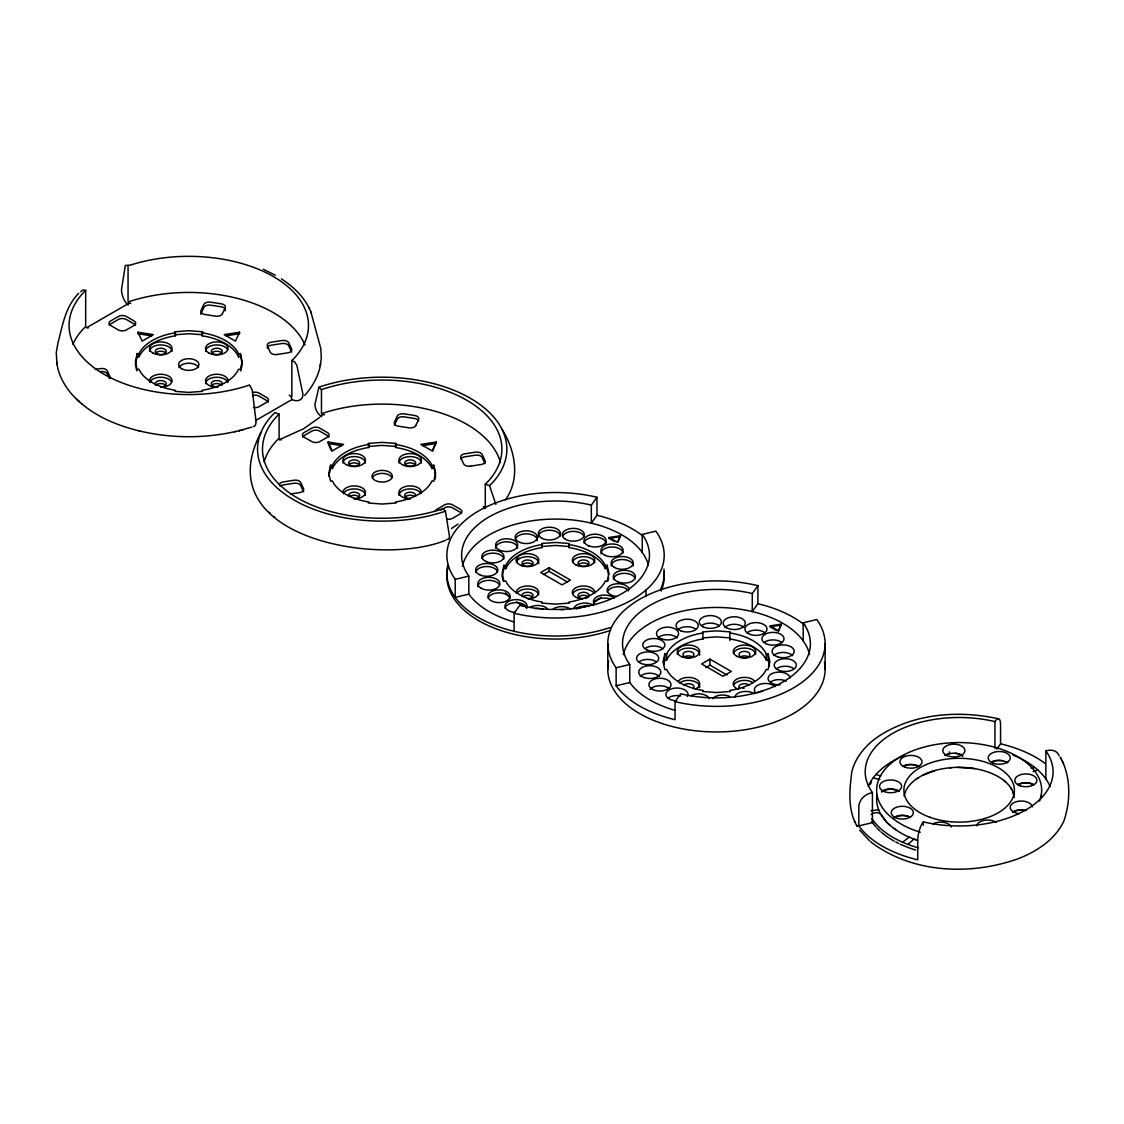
<?xml version="1.0" encoding="UTF-8"?>
<svg xmlns="http://www.w3.org/2000/svg" width="1124" height="1124" viewBox="0 0 1124 1124"><rect width="100%" height="100%" fill="white"/><g stroke="black" fill="none" stroke-linecap="round" stroke-linejoin="round"><path stroke-width="1.5" d="M876.65 797.998L876.804 796.537M320.551 364.05C319.174 374.447 312.683 386.839 304.702 395.409M137.184 353.568L135.372 361.549L137.184 369.529L138.969 369.248A51.564 29.772 0 0 0 175.428 390.309L174.951 391.335L188.776 392.388L202.601 391.335L202.123 390.309A51.564 29.772 0 0 0 238.583 369.248L240.367 369.529L242.18 361.549L240.367 353.568L238.583 353.835A51.564 29.772 0 0 0 202.123 332.788L202.601 331.763L188.776 330.709L174.951 331.763L175.428 335.795A51.564 29.772 0 0 0 138.969 356.856L137.184 356.575L137.184 353.568L138.969 353.835A51.564 29.772 0 0 1 175.428 332.788L174.951 331.763M137.184 356.575L135.372 364.555L136.819 370.934M240.733 370.934L242.18 364.555L240.367 353.568M330.597 465.238L328.784 473.218L330.597 481.198L332.381 480.917A51.564 29.772 0 0 0 368.841 501.978L368.363 503.004L382.188 504.044L396.013 503.004L395.536 501.978A51.564 29.772 0 0 0 431.995 480.917L433.78 481.198L435.592 473.218L433.78 465.238L431.995 465.505A51.564 29.772 0 0 0 395.536 444.458L396.013 443.432L382.188 442.378L368.363 443.432L368.841 447.464A51.564 29.772 0 0 0 332.381 468.511L330.597 468.244L330.597 465.238L332.381 465.505A51.564 29.772 0 0 1 368.841 444.458L368.363 443.432M328.784 476.225L330.597 468.244M434.876 479.414L435.592 476.225L433.78 465.238M503.945 565.316L502.133 573.296L503.945 581.277L505.73 580.996A51.564 29.772 0 0 0 542.189 602.057L541.712 603.082L555.537 604.136L569.362 603.082L568.885 602.057A51.564 29.772 0 0 0 605.344 580.996L607.129 581.277L608.941 573.296L607.129 565.316L605.344 565.597A51.564 29.772 0 0 0 568.885 544.536L569.362 543.51L555.537 542.456L541.712 543.51L542.189 547.543A51.564 29.772 0 0 0 505.73 568.603L503.945 568.322L503.945 565.316L505.73 565.597A51.564 29.772 0 0 1 542.189 544.536L541.712 543.51M503.945 568.322L502.133 576.303L503.215 581.094M607.859 581.094L608.576 577.905M664.874 653.718L663.048 661.699L664.874 669.679L666.658 669.398A51.564 29.772 0 0 0 703.118 690.445L702.641 691.485L716.466 692.524L730.291 691.485L729.813 690.445A51.564 29.772 0 0 0 766.273 669.398L768.057 669.679L769.87 661.699L768.057 653.718L766.273 653.985A51.564 29.772 0 0 0 729.813 632.938L730.291 631.913L716.466 630.859L702.641 631.913L703.118 638.952A51.564 29.772 0 0 0 666.658 659.999L664.874 659.732L664.874 653.718L666.658 653.985A51.564 29.772 0 0 1 703.118 632.938M663.778 664.523L664.874 659.732M320.228 365.988L321.281 358.401L320.832 348.595L310.898 311.994M495.867 504.465L489.53 485.666L492.396 482.786A124.652 71.964 0 0 0 469.382 397.727A124.652 71.964 0 0 0 321.605 386.263L318.949 387.176L314.917 404.275A7.362 3.049 71.2 0 0 318.654 413.955L321.464 416.695A3.681 2.543 47.4 0 1 324.583 414.826M80.745 291.72L82.965 289.88L85.677 290.399L85.677 326.494L82.937 329.248A119.706 69.112 0 0 0 72.821 344.38M260.824 432.768C206.015 537.595 378.928 567.69 445.596 540.279M609.067 537.497L620.462 535.712L617.441 542.302L609.067 537.497L609.067 538.396L614.645 541.599M618.045 541.88L620.462 535.712M781.377 624.115L778.37 630.69L769.996 625.899L781.377 624.115L778.37 631.604M240.367 356.575L238.583 356.856A51.564 29.772 0 0 0 202.123 335.795L202.601 331.763M239.567 332.226L235.436 341.12L224.154 334.615L239.567 332.226L239.567 333.73L225.868 335.851M394.426 425.195L397.25 419.112A5.522 3.189 0 0 1 404.022 416.849L414.967 418.549A5.522 3.189 0 0 1 418.676 420.924M433.78 468.244L431.995 468.511A51.564 29.772 0 0 0 395.536 447.464L396.013 443.432M436.238 442.013L432.108 450.907L420.826 444.401L436.238 442.013L432.796 450.935M607.129 565.316L607.129 568.322L605.344 568.603A51.564 29.772 0 0 0 568.885 547.543L569.362 546.517L555.537 545.463L541.712 546.517M505.463 499.843C520.735 478.459 515.171 449.923 501.866 429.045M514.118 613.254L519.738 605.386A93.924 54.233 0 0 0 622.064 593.528A93.924 54.233 0 0 0 642.254 534.42L655.854 531.146A108.663 62.733 0 0 1 632.503 599.542A108.663 62.733 0 0 1 514.118 613.254L514.118 631.295M596.956 497.258L596.956 515.298L591.336 523.166L591.336 505.112L596.956 497.258A108.663 62.733 0 0 0 478.571 510.97A108.663 62.733 0 0 0 455.22 579.352L455.22 597.392L468.82 594.132A93.924 54.233 0 0 0 514.132 621.965M675.046 701.643L680.666 693.789A93.924 54.233 0 0 0 782.992 681.931A93.924 54.233 0 0 0 803.182 622.808L816.783 619.549A108.663 62.733 0 0 1 793.418 687.93A108.663 62.733 0 0 1 675.046 701.643L675.046 719.697A108.663 62.733 0 0 1 616.135 685.795L616.135 667.754A108.663 62.733 0 0 1 639.5 599.359A108.663 62.733 0 0 1 757.885 585.646L757.885 603.7L752.265 611.554L752.265 593.514L757.885 585.646M1059.047 755.75A13.263 10.004 -35.8 0 0 1047.217 750.565L1045.854 750.888A93.924 54.233 0 0 1 1025.664 810.011A93.924 54.233 0 0 1 923.338 821.855L922.776 822.642A13.263 4.131 -76.6 0 0 917.718 840.555L917.718 859.804A108.663 62.733 0 0 1 858.82 825.901L858.82 806.653A13.263 10.004 -35.8 0 1 871.072 792.884L872.421 792.561A93.924 54.233 0 0 1 892.611 733.438A93.924 54.233 0 0 1 994.937 721.594L995.499 720.807A13.263 4.131 -76.6 0 1 1000.557 724.559L1000.557 743.807L996.819 749.048M868.332 786.182A93.559 54.022 0 0 1 873.137 777.934L873.629 777.288A93.559 54.022 0 0 1 875.919 774.52L876.299 774.099A93.559 54.022 0 0 1 904.061 755.539M78.666 293.364C65.361 306.487 62.523 325.707 57.984 342.904L56.27 352.669L56.987 364.036M85.677 290.399L82.937 293.167A119.706 69.112 0 0 0 105.038 374.84A119.706 69.112 0 0 0 246.957 385.855L249.5 384.984L252.24 389.902L256.047 421.472A11.043 4.58 71.2 0 1 253.237 426.53M291.861 396.603L291.861 360.523L294.6 357.755A119.706 69.112 0 0 0 272.514 276.068A119.706 69.112 0 0 0 130.595 265.053L125.298 265.475L121.504 289.599A11.043 4.58 71.2 0 0 127.11 304.112L128.052 305.026A3.681 2.122 60 0 1 130.651 303.522M445.427 511.139L442.772 512.052A124.652 71.964 0 0 1 294.994 500.587A124.652 71.964 0 0 1 271.994 415.529L274.846 412.649L279.103 414.096L276.363 416.863A119.706 69.112 0 0 0 298.45 498.536A119.706 69.112 0 0 0 440.369 509.551L442.912 508.68L445.427 511.139L449.459 536.148A7.362 3.049 71.2 0 1 446.692 539.239M485.287 508.273L485.287 484.219L488.027 481.451A119.706 69.112 0 0 0 465.926 399.765A119.706 69.112 0 0 0 324.007 388.763L321.464 389.635L318.949 387.176M907.925 844.405L913.967 839.066L917.648 840.373M319.68 417.383L303.649 428.75L279.679 439.568M902.586 842.227L909.26 837.141M451.483 528.547L458.002 524.107M916.158 779.157L918.238 777.766M86.45 327.815L128.81 303.339M255.555 420.587L291.861 399.61L293.448 400.158A11.043 7.77 45.6 0 0 302.651 396.589L302.974 394.369L296.806 365.202L294.586 361.844L291.861 360.523M440.791 510.057L444.795 507.753A5.522 3.189 0 0 1 452.508 507.795L460.32 512.305A5.522 3.189 0 0 1 461.205 512.966M549.032 567.732L540.686 572.538L562.042 584.873L570.388 580.068L549.032 567.732L549.032 571.343L567.536 582.021M543.468 574.547L549.032 571.343M709.947 659.142L701.615 663.947L722.971 676.283L731.303 671.464L709.947 659.142L709.947 665.155L727.031 675.018M705.788 667.558L709.947 665.155M922.298 775.448L934.859 770.544M1031.087 768.114L1034.768 767.397A93.559 54.022 0 0 1 1037.775 769.926L1038.211 770.333A93.559 54.022 0 0 1 1050.083 786.533M1033.125 771.654L1037.775 769.926M251.692 427.176L238.976 430.703L239.89 430.478C206.957 438.711 172 438.767 138.997 430.843L139.587 430.984M235.478 431.56L234.649 431.771M242.152 429.93L243.107 429.691M455.22 579.352L468.82 576.078A93.924 54.233 0 0 1 489.01 516.97A93.924 54.233 0 0 1 591.336 505.112M616.135 667.754L629.749 664.481A93.924 54.233 0 0 1 649.939 605.372A93.924 54.233 0 0 1 752.265 593.514M616.135 685.795L629.749 682.535A93.924 54.233 0 0 0 675.06 710.368M858.82 825.901L872.421 822.642L872.421 792.561M871.086 814.563C882.382 807.763 882.382 820.604 889.843 825.002M100.401 371.623L100.528 371.608A5.522 3.189 0 0 1 107.258 373.786L109.435 378.479M609.067 538.396L620.462 536.612M781.377 625.014L769.996 626.799L776.965 630.803M95.259 369.417L100.528 368.588A5.522 3.189 0 0 1 107.258 370.779L110.18 377.088A5.522 3.189 0 0 1 110.335 377.917M422.54 445.638L436.238 443.516M290.498 493.998L299.658 492.593A5.522 3.189 0 0 0 303.592 488.757L300.712 482.519A5.522 3.189 0 0 0 293.94 480.257L283.262 481.915A5.522 3.189 0 0 0 279.173 484.837M729.813 638.952A51.564 29.772 0 0 1 766.273 659.999L768.057 659.732L768.057 653.718M870.988 810.769L878.687 809.758M949.724 767.762L951.663 767.608M174.951 334.769L188.776 333.716L202.601 334.769M368.363 446.439L382.188 445.385L396.013 446.439M957.367 767.327L974.775 768.605M730.291 637.926L716.466 636.872L702.641 637.926L703.118 638.952M137.985 332.226L153.398 334.615L142.116 341.12L137.985 332.226L137.985 333.73L151.684 335.851M328.138 442.013L343.551 444.401L332.268 450.907L328.138 442.013L328.138 443.516L341.837 445.638M998.028 718.714C957.128 709.694 910.96 713.726 875.905 738.159C864.721 746.519 855.252 757.927 851.837 771.696C849.463 789.807 847.496 810.039 857.233 826.393L856.544 825.072M139.882 431.054C117.486 425.659 95.245 416.568 78.202 400.664L79.692 401.985C67.833 391.869 58.603 377.79 56.692 362.097M873.137 777.934L879.909 779.606M875.919 774.52L880.837 775.981M485.287 484.219L489.53 485.666M263.339 269.296L275.352 275.268M281.422 278.907C294.151 287.14 305.644 298.352 311.222 312.725M893.102 827.714L895.758 829.695M81.546 403.699L82.277 404.317M870.679 841.806C912.042 873.474 970.616 875.765 1018.456 858.624C1036.946 851.388 1055.253 839.516 1063.894 820.97C1070.849 800.695 1070.933 776.206 1060.297 757.211L1061.548 759.571M1003.802 780.421L1005.84 782.149M269.282 512.263L270.28 513.162M273.834 516.352L274.804 517.223M76.291 398.936L77.795 400.284M869.709 840.935L859.734 830.2M1010.701 787.741L1011.726 789.47M1062.335 761.074L1063.613 763.477M854.465 821.166L855.181 822.501M485.02 463.622L482.154 457.454A5.522 3.189 0 0 0 475.396 455.192L464.718 456.85A5.522 3.189 0 0 0 460.84 459.028M328.826 444.992L331.58 450.935M308.903 307.498L309.226 308.229M303.592 491.764L300.67 485.456A5.522 3.189 0 0 0 293.94 483.264L283.262 484.922A5.522 3.189 0 0 0 280.059 486.271M291.664 352.107L288.742 345.785A5.522 3.189 0 0 0 281.983 343.537L271.432 345.166A5.522 3.189 0 0 0 267.217 348.187M1013.188 792.659L1014.298 797.562M768.057 659.732L769.504 666.111M607.129 568.322L608.576 574.701M1041.316 795.202L1041.583 797.281M949.373 751.928L949.611 753.572A11.043 6.379 0 0 0 944.919 755.454M1045.854 750.888L1045.854 779.297M994.937 721.594L994.937 748.331M923.338 821.855L923.338 825.199M825.128 643.546L825.128 669.103M803.182 622.808L803.182 640.863M766.273 653.985L766.273 659.999M729.813 632.938L729.813 640.455M666.658 653.985L666.658 659.999M645.991 590.016L645.991 596.577M642.254 534.42L642.254 552.46M629.749 664.481L629.749 682.535M607.803 643.757L607.803 669.314M605.344 565.597L605.344 568.603M568.885 544.536L568.885 547.543M542.189 544.536L542.189 547.543M505.73 565.597L505.73 568.603M468.82 576.078L468.82 594.132M431.995 465.505L431.995 468.511M395.536 444.458L395.536 447.464M368.841 444.458L368.841 447.464M332.381 465.505L332.381 468.511M321.464 389.635L321.464 413.688L324.007 412.817A119.706 69.112 0 0 1 500.461 462.554M279.103 414.096L279.103 438.149L276.363 440.917A119.706 69.112 0 0 0 264.126 461.823M238.583 353.835L238.583 356.856M202.123 332.788L202.123 335.795M175.428 332.788L175.428 335.795M138.969 353.835L138.969 356.856M128.052 265.938L128.052 302.019L130.595 301.148A119.706 69.112 0 0 1 305.04 345.096M918.392 847.819A93.559 54.022 0 0 1 871.831 818.609M1013.047 755.061A93.559 54.022 0 0 1 1034.038 766.835M915.667 850.039A93.559 54.022 0 0 1 900.338 844.222M898.764 843.464A93.559 54.022 0 0 1 895.702 841.904M894.212 841.103A93.559 54.022 0 0 1 881.174 832.069M880.064 831.072A93.559 54.022 0 0 1 876.959 828.037M876.003 826.983A93.559 54.022 0 0 1 871.831 821.616M991.761 761.805A11.043 6.379 0 0 1 1002.65 760.709M904.146 796.115A55.245 31.893 0 0 1 959.109 767.327A55.245 31.893 0 0 1 1014.129 796.087M915.596 839.698A82.502 47.63 0 0 1 877.029 794.584M1013.019 812.006A11.043 6.379 0 0 1 1026.17 810.348M894.142 817.78A11.043 6.379 0 0 1 909.709 817.022M955.316 753.291A11.043 6.379 0 0 1 962.439 755.932M1017.937 784.51A11.043 6.379 0 0 1 1033.574 784.538M881.511 791.928A11.043 6.379 0 0 1 899.031 791.521M905.101 765.458A11.043 6.379 0 0 1 918.434 766.484M920.275 832.224A82.502 47.63 0 0 1 883.253 771.514A82.502 47.63 0 0 1 984.779 744.931A82.502 47.63 0 0 1 1039.503 801.005M992.225 761.96A11.043 6.379 0 0 1 1007.778 762.845M1019.229 813.664A11.043 6.379 0 0 1 1010.265 806.765A11.043 6.379 0 0 1 1021.379 801.019A11.043 6.379 0 0 1 1032.282 806.906M976.601 825.803A11.043 6.379 0 0 1 984.385 820.323A11.043 6.379 0 0 1 996.131 822.375M932.878 823.948A11.043 6.379 0 0 1 951.326 826.927M1012.865 812.259A11.043 6.379 0 0 1 1026.029 810.657M893.917 817.541A11.043 6.379 0 0 1 909.499 816.853M1018.119 784.777A11.043 6.379 0 0 1 1033.757 784.875M945.467 755.426A11.043 6.379 0 0 1 962.973 755.974M903.218 766.259A11.043 6.379 0 0 1 918.842 766.357M881.609 791.633A11.043 6.379 0 0 1 899.13 791.296M1000.557 743.807A108.663 62.733 0 0 1 1045.236 763.533M870.145 784.454A93.924 54.233 0 0 1 871.55 782.234M623.314 654.702A93.924 54.233 0 0 1 716.311 607.466A93.924 54.233 0 0 1 809.561 654.533M824.454 662.275A108.663 62.733 0 0 1 715.454 731.949A108.663 62.733 0 0 1 608.702 661.123M757.885 603.7A108.663 62.733 0 0 1 804.686 625.07M649.953 689.448A11.043 6.379 0 0 1 669.019 688.492M738.201 689.251A11.24 6.491 0 0 1 737.077 678.98A11.24 6.491 0 0 1 754.555 681.018M678.081 681.397A11.24 6.491 0 0 1 695.306 678.727A11.24 6.491 0 0 1 695.306 689.026M684.08 657.119A5.522 3.189 0 0 1 692.848 657.119M739.775 657.371A5.522 3.189 0 0 1 748.5 656.88M640.216 676.409A11.043 6.379 0 0 1 659.352 676.409M638.601 662.148A11.043 6.379 0 0 1 656.121 661.713M742.739 688.366A5.522 3.189 0 0 1 744.158 688.211M645.345 648.323A11.043 6.379 0 0 1 662.865 648.773M683.828 685.148A5.522 3.189 0 0 1 691.471 684.207A5.522 3.189 0 0 1 693.101 688.619M675.988 700.758A11.043 6.379 0 0 1 666.068 693.297A11.043 6.379 0 0 1 679.823 688.239A11.043 6.379 0 0 1 687.34 696.585M739.831 688.619A5.522 3.189 0 0 1 741.447 684.207A5.522 3.189 0 0 1 749.09 685.134M712.602 698.707A11.043 6.379 0 0 1 729.715 696.515M755.82 693.03A11.043 6.379 0 0 1 759.866 684.305A11.043 6.379 0 0 1 774.956 686.652M734.759 697.245A11.043 6.379 0 0 1 742.444 691.71A11.043 6.379 0 0 1 754.232 693.705M757.576 692.848A11.043 6.379 0 0 1 762.536 691.19M776.22 668.949A11.043 6.379 0 0 1 793.741 668.513M780.07 684.825A11.043 6.379 0 0 1 768.099 679.037A11.043 6.379 0 0 1 778.145 672.124A11.043 6.379 0 0 1 790.116 677.927M770.643 681.889A11.043 6.379 0 0 1 786.21 681.102M764.489 642.183A11.043 6.379 0 0 1 782.009 642.619M773.565 655.629A11.043 6.379 0 0 1 792.715 655.629M690.895 695.714A11.043 6.379 0 0 1 709.385 698.58M746.912 632.84A11.043 6.379 0 0 1 764.432 632.405M667.909 698.257A11.043 6.379 0 0 1 680.737 695.925M701.854 625.394A11.043 6.379 0 0 1 719.36 625.843M678.109 629.454A11.043 6.379 0 0 1 695.615 629.004M657.962 637.884A11.043 6.379 0 0 1 677.098 637.884M724.643 627.487A11.043 6.379 0 0 1 743.779 627.487M733.832 684.783A11.24 6.491 0 0 1 752.925 682.619M679.556 682.928A11.24 6.491 0 0 1 692.763 680.891A11.24 6.491 0 0 1 699.606 687.733M677.28 653.929A11.24 6.491 0 0 1 689.532 648.098A11.24 6.491 0 0 1 699.648 655.166M733.438 653.283A11.24 6.491 0 0 1 745.198 648.084A11.24 6.491 0 0 1 755.665 654.126M588.47 596.914A5.522 3.189 0 0 1 587.655 597.603M586.559 598.151A5.522 3.189 0 0 1 585.253 598.502M582.401 598.6A5.522 3.189 0 0 1 578.129 594.821A5.522 3.189 0 0 1 584.677 592.348A5.522 3.189 0 0 1 588.948 596.127M582.766 598.937A11.24 6.491 0 0 1 572.327 592.025A11.24 6.491 0 0 1 584.297 585.997A11.24 6.491 0 0 1 594.751 592.91M572.903 593.374A11.24 6.491 0 0 1 582.836 589.004A11.24 6.491 0 0 1 593.627 592.629M516.394 593.317A11.24 6.491 0 0 1 526.074 586.04A11.24 6.491 0 0 1 538.677 591.617A11.24 6.491 0 0 1 529.011 598.895M517.152 592.994A11.24 6.491 0 0 1 529.011 589.046A11.24 6.491 0 0 1 538.677 594.624M572.523 561.874A11.24 6.491 0 0 1 584.269 556.675A11.24 6.491 0 0 1 594.751 562.717M522.14 596.142A5.522 3.189 0 0 1 526.861 592.306A5.522 3.189 0 0 1 533.057 595.369A5.522 3.189 0 0 1 527.24 598.656M538.382 537.146A11.043 6.379 0 0 1 548.428 530.233A11.043 6.379 0 0 1 560.398 536.036M515.228 539.646A11.043 6.379 0 0 1 527.198 533.844A11.043 6.379 0 0 1 537.244 540.756M573.83 608.843A11.043 6.379 0 0 1 581.515 603.321A11.043 6.379 0 0 1 593.303 605.302M509.917 597.336A11.043 6.379 0 0 1 491.933 601.115A11.043 6.379 0 0 1 495.262 590.226A11.043 6.379 0 0 1 509.917 597.336A55.245 31.893 0 0 1 505.463 592.798M553.219 608.913A11.043 6.379 0 0 1 570.739 609.348M515.073 612.355A11.043 6.379 0 0 1 505.154 604.895A11.043 6.379 0 0 1 518.895 599.837A11.043 6.379 0 0 1 526.411 608.182M529.98 607.325A11.043 6.379 0 0 1 547.36 608.646M495.558 548.161A11.043 6.379 0 0 1 506.615 541.782A11.043 6.379 0 0 1 517.658 548.161M562.618 536.12A11.043 6.379 0 0 1 573.282 531.385A11.043 6.379 0 0 1 583.96 536.12M584.03 543.047A11.043 6.379 0 0 1 596.001 537.244A11.043 6.379 0 0 1 606.047 544.157M601.031 553.921A11.043 6.379 0 0 1 611.077 547.009A11.043 6.379 0 0 1 623.047 552.811M505.027 608.449A11.043 6.379 0 0 1 515.551 602.633A11.043 6.379 0 0 1 526.917 607.901M534.926 608.674A11.043 6.379 0 0 1 543.313 609.306M616.261 596.366A11.043 6.379 0 0 1 607.171 589.524A11.043 6.379 0 0 1 618.186 583.693A11.043 6.379 0 0 1 629.187 589.524M594.891 604.628A11.043 6.379 0 0 1 598.937 595.917A11.043 6.379 0 0 1 614.041 598.249M599.036 598.305A51.564 29.772 0 0 1 593.542 602.436M587.697 605.597A51.564 29.772 0 0 1 584.578 606.918M526.496 606.918A51.564 29.772 0 0 1 519.077 603.377M488.153 598.123A11.043 6.379 0 0 1 499.52 592.868A11.043 6.379 0 0 1 510.043 598.685M516.352 562.534A11.24 6.491 0 0 1 528.603 556.689A11.24 6.491 0 0 1 538.719 563.756M578.256 565.217A5.522 3.189 0 0 1 583.005 562.984A5.522 3.189 0 0 1 588.414 564.655M462.4 566.299A93.924 54.233 0 0 1 554.357 519.077A93.924 54.233 0 0 1 648.351 564.965M522.056 565.737A5.522 3.189 0 0 1 526.819 562.984A5.522 3.189 0 0 1 532.65 564.936M663.947 572.102A108.663 62.733 0 0 1 661.123 591.112M610.023 630.578A108.663 62.733 0 0 1 495.319 628.527A108.663 62.733 0 0 1 447.788 568.21M663.947 569.095A108.663 62.733 0 0 1 660.547 589.44M610.023 627.571A108.663 62.733 0 0 1 495.319 625.52A108.663 62.733 0 0 1 447.788 565.203M596.956 515.298A108.663 62.733 0 0 1 641.635 535.024M613.339 579.141A11.043 6.379 0 0 1 623.862 573.324A11.043 6.379 0 0 1 635.229 578.593M611.161 565.906A11.043 6.379 0 0 1 622.218 559.527A11.043 6.379 0 0 1 633.262 565.906M607.297 591.983A11.043 6.379 0 0 1 617.216 586.728A11.043 6.379 0 0 1 628.569 590.901M593.416 604.445A11.043 6.379 0 0 1 609.995 598.923M575.797 608.744A11.043 6.379 0 0 1 588.625 606.412M560.721 609.658A11.043 6.379 0 0 1 563.602 609.742M477.812 586.7A11.043 6.379 0 0 1 487.423 580.377A11.043 6.379 0 0 1 499.534 585.042M475.719 572.341A11.043 6.379 0 0 1 486.242 566.524A11.043 6.379 0 0 1 497.609 571.793M481.999 558.417A11.043 6.379 0 0 1 493.366 553.149A11.043 6.379 0 0 1 503.903 558.965M601.199 597.28A55.245 31.893 0 0 1 594.61 601.86M587.712 605.246A55.245 31.893 0 0 1 576.682 608.787M526.369 606.398A55.245 31.893 0 0 1 516.464 601.86M516.042 560.173A51.564 29.772 0 0 1 519.077 558.263M578.129 597.827A5.522 3.189 0 0 1 582.513 595.355A5.522 3.189 0 0 1 588.161 596.746M522.899 596.746A5.522 3.189 0 0 1 532.467 597.041M252.535 392.585A5.522 3.189 0 0 1 259.096 393.119L266.908 397.643A5.522 3.189 0 0 1 266.908 402.153L258.899 406.776A5.522 3.189 0 0 1 253.49 407.436M252.535 395.592A5.522 3.189 0 0 1 259.096 396.14L266.908 400.65A5.522 3.189 0 0 1 268.341 402.069M225.193 310.744A5.522 3.189 0 0 0 221.554 306.88L210.61 305.18A5.522 3.189 0 0 0 203.837 307.442L200.985 313.61A5.522 3.189 0 0 0 200.789 314.355M155.997 385.321A5.522 3.189 0 0 1 158.891 380.727A5.522 3.189 0 0 1 166.212 383.172A5.522 3.189 0 0 1 160.774 386.923M135.47 325.314A5.522 3.189 0 0 0 134.079 323.951L126.267 319.441A5.522 3.189 0 0 0 118.652 319.328L110.644 323.951A5.522 3.189 0 0 0 109.211 325.384M289.261 395.1A3.681 2.122 60 0 1 291.861 399.61M149.548 351.39A11.24 6.491 0 0 1 160.774 344.913A11.24 6.491 0 0 1 172.014 351.39M149.928 382.048A11.24 6.491 0 0 1 160.774 377.243A11.24 6.491 0 0 1 171.621 382.048M149.928 382.399A11.24 6.491 0 0 1 158.821 374.334A11.24 6.491 0 0 1 171.972 380.151A11.24 6.491 0 0 1 160.774 387.204M205.537 351.39A11.24 6.491 0 0 1 215.302 344.97A11.24 6.491 0 0 1 227.624 349.719M211.438 353.582A5.522 3.189 0 0 1 216.777 351.222A5.522 3.189 0 0 1 222.116 353.582M205.537 383.734A11.24 6.491 0 0 1 215.302 377.299A11.24 6.491 0 0 1 227.624 382.048M216.777 387.204A11.24 6.491 0 0 1 205.58 380.151A11.24 6.491 0 0 1 218.73 374.334A11.24 6.491 0 0 1 227.624 382.399M155.997 385.139A5.522 3.189 0 0 1 161.491 383.579A5.522 3.189 0 0 1 166.113 385.911M218.211 386.811A5.522 3.189 0 0 1 211.242 383.734A5.522 3.189 0 0 1 218.211 380.643A5.522 3.189 0 0 1 221.554 385.321M211.438 385.911A5.522 3.189 0 0 1 216.047 383.579A5.522 3.189 0 0 1 221.554 385.139M155.435 353.582A5.522 3.189 0 0 1 160.774 351.222A5.522 3.189 0 0 1 166.113 353.582M178.997 367.548A10.13 5.845 0 0 1 188.776 363.221A10.13 5.845 0 0 1 198.555 367.548M86.984 327.646A3.681 2.122 60 0 1 88.29 327.997M342.961 463.06A11.24 6.491 0 0 1 354.186 456.583A11.24 6.491 0 0 1 365.426 463.06M398.95 495.389A11.24 6.491 0 0 1 408.729 488.968A11.24 6.491 0 0 1 421.036 493.717M343.34 493.717A11.24 6.491 0 0 1 355.662 488.968A11.24 6.491 0 0 1 365.426 495.389M342.961 492.382A11.24 6.491 0 0 1 354.186 485.905A11.24 6.491 0 0 1 365.426 492.382A11.24 6.491 0 0 1 354.186 498.873M391.967 477.742A10.13 5.845 0 0 1 375.023 480.355A10.13 5.845 0 0 1 379.575 470.577A10.13 5.845 0 0 1 391.967 477.742A10.13 5.845 0 0 0 382.188 473.387A10.13 5.845 0 0 0 372.409 477.714M350.281 496.148A5.522 3.189 0 0 1 359.525 497.581M348.847 496.218A5.522 3.189 0 0 1 353.231 492.256A5.522 3.189 0 0 1 359.694 495.122A5.522 3.189 0 0 1 354.186 498.578M410.19 498.578A5.522 3.189 0 0 1 404.682 495.122A5.522 3.189 0 0 1 411.145 492.256A5.522 3.189 0 0 1 415.529 496.218M410.19 498.873A11.24 6.491 0 0 1 398.95 492.382A11.24 6.491 0 0 1 410.19 485.905A11.24 6.491 0 0 1 421.43 492.382M398.95 463.06A11.24 6.491 0 0 1 410.19 456.583A11.24 6.491 0 0 1 421.43 463.06M328.882 436.983A5.522 3.189 0 0 0 327.491 435.62L319.68 431.11A5.522 3.189 0 0 0 312.065 430.998L304.056 435.62A5.522 3.189 0 0 0 302.623 437.053M404.851 497.581A5.522 3.189 0 0 1 414.096 496.148M446.902 519.105A5.522 3.189 0 0 0 452.312 518.431L460.32 513.808A5.522 3.189 0 0 0 460.32 509.298L452.508 504.788A5.522 3.189 0 0 0 444.795 504.746L436.786 509.355A5.522 3.189 0 0 0 435.269 511.631M348.847 465.252A5.522 3.189 0 0 1 353.47 462.905A5.522 3.189 0 0 1 358.978 464.479M405.399 464.479A5.522 3.189 0 0 1 410.906 462.905A5.522 3.189 0 0 1 415.529 465.252M483.32 506.474A3.681 1.602 70.1 0 1 484.711 508.624M279.356 439.906A3.681 1.602 70.1 0 1 281.056 439.962M222.355 313.821L222.327 313.905A5.522 3.189 0 0 1 215.696 316.167L204.765 314.481A5.522 3.189 0 0 1 200.985 310.603L203.837 304.435A5.522 3.189 0 0 1 210.61 302.173L221.554 303.873A5.522 3.189 0 0 1 225.193 307.737L222.355 313.821M415.782 425.49L415.739 425.56A5.522 3.189 0 0 1 409.108 427.837L398.177 426.151A5.522 3.189 0 0 1 394.398 422.259L397.25 416.105A5.522 3.189 0 0 1 404.022 413.843L414.967 415.543A5.522 3.189 0 0 1 418.606 419.407L415.782 425.49M134.178 325.398L126.169 330.02A5.522 3.189 0 0 1 118.456 329.964L110.644 325.454A5.522 3.189 0 0 1 110.644 320.944L118.652 316.322A5.522 3.189 0 0 1 126.267 316.434L134.079 320.944A5.522 3.189 0 0 1 134.178 325.398M327.59 437.067L319.68 441.634A5.522 3.189 0 0 1 311.868 441.634L304.056 437.124A5.522 3.189 0 0 1 304.056 432.614L312.065 427.991A5.522 3.189 0 0 1 319.68 428.103L327.491 432.614A5.522 3.189 0 0 1 327.59 437.067M277.15 354.482L277.024 354.496A5.522 3.189 0 0 1 270.294 352.318L267.372 346.009A5.522 3.189 0 0 1 271.305 342.174L281.983 340.53A5.522 3.189 0 0 1 288.742 342.778L291.664 349.1A5.522 3.189 0 0 1 287.702 352.852L277.15 354.482M470.563 466.151L470.436 466.165A5.522 3.189 0 0 1 463.706 463.987L460.812 457.749A5.522 3.189 0 0 1 464.718 453.843L475.396 452.185A5.522 3.189 0 0 1 482.154 454.447L485.09 460.77A5.522 3.189 0 0 1 481.114 464.521L470.563 466.151M929.984 817.303A55.245 31.893 0 0 0 1014.368 791.24A55.245 31.893 0 0 0 933.075 762.086A55.245 31.893 0 0 0 929.984 817.303M992.801 763.056A11.043 6.379 0 0 0 1010.237 758.489A11.043 6.379 0 0 0 994.67 752.068A11.043 6.379 0 0 0 992.801 763.056M1020.227 785.816A11.043 6.379 0 0 0 1036.904 780.379A11.043 6.379 0 0 0 1020.437 774.759A11.043 6.379 0 0 0 1020.227 785.816M895.111 817.513A11.043 6.379 0 0 0 913.166 813.846A11.043 6.379 0 0 0 898.638 806.653A11.043 6.379 0 0 0 895.111 817.513M884.152 791.521A11.043 6.379 0 0 0 901.589 786.955A11.043 6.379 0 0 0 886.021 780.52A11.043 6.379 0 0 0 884.152 791.521M905.326 767.285A11.043 6.379 0 0 0 922.003 761.861A11.043 6.379 0 0 0 905.523 756.241A11.043 6.379 0 0 0 905.326 767.285M946.661 755.398A11.043 6.379 0 0 0 964.715 751.731A11.043 6.379 0 0 0 950.187 744.538A11.043 6.379 0 0 0 946.661 755.398M685.106 657.076A5.522 3.189 0 0 0 693.944 654.969A5.522 3.189 0 0 0 686.342 651.611A5.522 3.189 0 0 0 685.106 657.076M652.861 689.518A11.043 6.379 0 0 0 670.845 685.738A11.043 6.379 0 0 0 656.191 678.629A11.043 6.379 0 0 0 652.861 689.518M737.049 656.416A11.24 6.491 0 0 0 755.483 652.805A11.24 6.491 0 0 0 740.856 645.401A11.24 6.491 0 0 0 737.049 656.416M681.945 656.823A11.24 6.491 0 0 0 699.648 652.159A11.24 6.491 0 0 0 683.799 645.64A11.24 6.491 0 0 0 681.945 656.823M741.545 657.259A5.522 3.189 0 0 0 749.989 654.66A5.522 3.189 0 0 0 741.868 651.737A5.522 3.189 0 0 0 741.545 657.259M644.263 677.617A11.043 6.379 0 0 0 660.842 672.082A11.043 6.379 0 0 0 644.263 666.56A11.043 6.379 0 0 0 644.263 677.617M641.312 663.525A11.043 6.379 0 0 0 658.664 658.847A11.043 6.379 0 0 0 642.984 652.51A11.043 6.379 0 0 0 641.312 663.525M646.707 649.798A11.043 6.379 0 0 0 664.691 646.019A11.043 6.379 0 0 0 650.037 638.91A11.043 6.379 0 0 0 646.707 649.798M778.932 670.326A11.043 6.379 0 0 0 796.284 665.647A11.043 6.379 0 0 0 780.604 659.31A11.043 6.379 0 0 0 778.932 670.326M765.851 643.645A11.043 6.379 0 0 0 783.85 639.865A11.043 6.379 0 0 0 769.181 632.77A11.043 6.379 0 0 0 765.851 643.645M777.611 656.823A11.043 6.379 0 0 0 794.19 651.302A11.043 6.379 0 0 0 777.611 645.78A11.043 6.379 0 0 0 777.611 656.823M680.821 630.817A11.043 6.379 0 0 0 698.159 626.138A11.043 6.379 0 0 0 682.479 619.802A11.043 6.379 0 0 0 680.821 630.817M703.202 626.869A11.043 6.379 0 0 0 721.201 623.089A11.043 6.379 0 0 0 706.532 615.98A11.043 6.379 0 0 0 703.202 626.869M749.624 634.217A11.043 6.379 0 0 0 766.975 629.538A11.043 6.379 0 0 0 751.296 623.202A11.043 6.379 0 0 0 749.624 634.217M726.399 627.67A11.043 6.379 0 0 0 744.889 624.803A11.043 6.379 0 0 0 731.345 616.992A11.043 6.379 0 0 0 726.399 627.67M662.008 639.078A11.043 6.379 0 0 0 678.587 633.557A11.043 6.379 0 0 0 662.008 628.021A11.043 6.379 0 0 0 662.008 639.078M576.134 565.021A11.24 6.491 0 0 0 594.554 561.41A11.24 6.491 0 0 0 579.928 553.991A11.24 6.491 0 0 0 576.134 565.021M542.288 538.466A11.043 6.379 0 0 0 560.272 534.687A11.043 6.379 0 0 0 545.604 527.592A11.043 6.379 0 0 0 542.288 538.466M519.892 542.414A11.043 6.379 0 0 0 537.244 537.75A11.043 6.379 0 0 0 521.564 531.413A11.043 6.379 0 0 0 519.892 542.414M480.384 575.123A11.043 6.379 0 0 0 497.735 570.458A11.043 6.379 0 0 0 482.056 564.107A11.043 6.379 0 0 0 480.384 575.123M481.044 588.203A11.043 6.379 0 0 0 499.534 585.337A11.043 6.379 0 0 0 486.004 577.525A11.043 6.379 0 0 0 481.044 588.203M485.779 561.396A11.043 6.379 0 0 0 503.777 557.616A11.043 6.379 0 0 0 489.109 550.521A11.043 6.379 0 0 0 485.779 561.396M501.079 550.676A11.043 6.379 0 0 0 517.658 545.154A11.043 6.379 0 0 0 501.079 539.632A11.043 6.379 0 0 0 501.079 550.676M565.47 539.267A11.043 6.379 0 0 0 583.96 536.415A11.043 6.379 0 0 0 570.43 528.603A11.043 6.379 0 0 0 565.47 539.267M588.709 545.814A11.043 6.379 0 0 0 606.047 541.15A11.043 6.379 0 0 0 590.367 534.813A11.043 6.379 0 0 0 588.709 545.814M604.937 555.256A11.043 6.379 0 0 0 622.921 551.477A11.043 6.379 0 0 0 608.253 544.367A11.043 6.379 0 0 0 604.937 555.256M618.017 581.923A11.043 6.379 0 0 0 635.355 577.244A11.043 6.379 0 0 0 619.675 570.908A11.043 6.379 0 0 0 618.017 581.923M614.407 567.409A11.043 6.379 0 0 0 632.882 564.557A11.043 6.379 0 0 0 619.352 556.745A11.043 6.379 0 0 0 614.407 567.409M580.616 565.85A5.522 3.189 0 0 0 589.06 563.25A5.522 3.189 0 0 0 580.939 560.328A5.522 3.189 0 0 0 580.616 565.85M521.03 565.428A11.24 6.491 0 0 0 538.719 560.75A11.24 6.491 0 0 0 522.871 554.244A11.24 6.491 0 0 0 521.03 565.428M524.177 565.681A5.522 3.189 0 0 0 533.015 563.56A5.522 3.189 0 0 0 525.428 560.202A5.522 3.189 0 0 0 524.177 565.681M152.836 352.978A11.24 6.491 0 0 0 171.621 350.07A11.24 6.491 0 0 0 157.866 342.132A11.24 6.491 0 0 0 152.836 352.978M158.006 354.158A5.522 3.189 0 0 0 166.296 351.39A5.522 3.189 0 0 0 158.006 348.637A5.522 3.189 0 0 0 158.006 354.158M212.872 353.653A5.522 3.189 0 0 0 222.116 352.219A5.522 3.189 0 0 0 215.344 348.314A5.522 3.189 0 0 0 212.872 353.653M208.825 352.978A11.24 6.491 0 0 0 227.624 350.07A11.24 6.491 0 0 0 213.869 342.132A11.24 6.491 0 0 0 208.825 352.978M181.61 368.686A10.13 5.845 0 0 0 198.555 366.073A10.13 5.845 0 0 0 186.148 358.907A10.13 5.845 0 0 0 181.61 368.686M346.248 464.648A11.24 6.491 0 0 0 365.047 461.739A11.24 6.491 0 0 0 351.278 453.787A11.24 6.491 0 0 0 346.248 464.648M402.252 464.648A11.24 6.491 0 0 0 421.036 461.739A11.24 6.491 0 0 0 407.281 453.787A11.24 6.491 0 0 0 402.252 464.648M407.422 465.828A5.522 3.189 0 0 0 415.711 463.06A5.522 3.189 0 0 0 407.422 460.306A5.522 3.189 0 0 0 407.422 465.828M351.433 465.828A5.522 3.189 0 0 0 359.722 463.06A5.522 3.189 0 0 0 351.433 460.306A5.522 3.189 0 0 0 351.433 465.828"/></g></svg>
